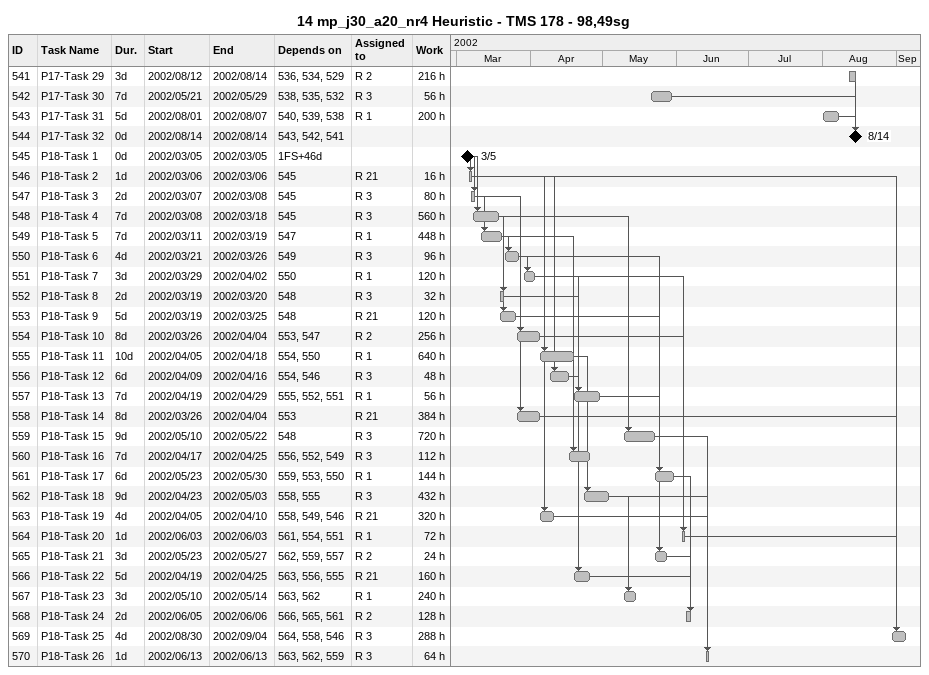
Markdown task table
14 mp_j30_a20_nr4 Heuristic - TMS 178 - 98,49sg

| ID | Task | Duration | Start | Finish | Predecessors | Resources | Work (h) |
|---|---|---|---|---|---|---|---|
| 541 | P17-Task 29 | 3d | 2002-08-12 | 2002-08-14 | 536, 534, 529 | R 2 | 216 |
| 542 | P17-Task 30 | 7d | 2002-05-21 | 2002-05-29 | 538, 535, 532 | R 3 | 56 |
| 543 | P17-Task 31 | 5d | 2002-08-01 | 2002-08-07 | 540, 539, 538 | R 1 | 200 |
| 544 | P17-Task 32 | 0d | 2002-08-14 | 2002-08-14 | 543, 542, 541 |  |  |
| 545 | P18-Task 1 | 0d | 2002-03-05 | 2002-03-05 | 1FS+46d |  |  |
| 546 | P18-Task 2 | 1d | 2002-03-06 | 2002-03-06 | 545 | R 21 | 16 |
| 547 | P18-Task 3 | 2d | 2002-03-07 | 2002-03-08 | 545 | R 3 | 80 |
| 548 | P18-Task 4 | 7d | 2002-03-08 | 2002-03-18 | 545 | R 3 | 560 |
| 549 | P18-Task 5 | 7d | 2002-03-11 | 2002-03-19 | 547 | R 1 | 448 |
| 550 | P18-Task 6 | 4d | 2002-03-21 | 2002-03-26 | 549 | R 3 | 96 |
| 551 | P18-Task 7 | 3d | 2002-03-29 | 2002-04-02 | 550 | R 1 | 120 |
| 552 | P18-Task 8 | 2d | 2002-03-19 | 2002-03-20 | 548 | R 3 | 32 |
| 553 | P18-Task 9 | 5d | 2002-03-19 | 2002-03-25 | 548 | R 21 | 120 |
| 554 | P18-Task 10 | 8d | 2002-03-26 | 2002-04-04 | 553, 547 | R 2 | 256 |
| 555 | P18-Task 11 | 10d | 2002-04-05 | 2002-04-18 | 554, 550 | R 1 | 640 |
| 556 | P18-Task 12 | 6d | 2002-04-09 | 2002-04-16 | 554, 546 | R 3 | 48 |
| 557 | P18-Task 13 | 7d | 2002-04-19 | 2002-04-29 | 555, 552, 551 | R 1 | 56 |
| 558 | P18-Task 14 | 8d | 2002-03-26 | 2002-04-04 | 553 | R 21 | 384 |
| 559 | P18-Task 15 | 9d | 2002-05-10 | 2002-05-22 | 548 | R 3 | 720 |
| 560 | P18-Task 16 | 7d | 2002-04-17 | 2002-04-25 | 556, 552, 549 | R 3 | 112 |
| 561 | P18-Task 17 | 6d | 2002-05-23 | 2002-05-30 | 559, 553, 550 | R 1 | 144 |
| 562 | P18-Task 18 | 9d | 2002-04-23 | 2002-05-03 | 558, 555 | R 3 | 432 |
| 563 | P18-Task 19 | 4d | 2002-04-05 | 2002-04-10 | 558, 549, 546 | R 21 | 320 |
| 564 | P18-Task 20 | 1d | 2002-06-03 | 2002-06-03 | 561, 554, 551 | R 1 | 72 |
| 565 | P18-Task 21 | 3d | 2002-05-23 | 2002-05-27 | 562, 559, 557 | R 2 | 24 |
| 566 | P18-Task 22 | 5d | 2002-04-19 | 2002-04-25 | 563, 556, 555 | R 21 | 160 |
| 567 | P18-Task 23 | 3d | 2002-05-10 | 2002-05-14 | 563, 562 | R 1 | 240 |
| 568 | P18-Task 24 | 2d | 2002-06-05 | 2002-06-06 | 566, 565, 561 | R 2 | 128 |
| 569 | P18-Task 25 | 4d | 2002-08-30 | 2002-09-04 | 564, 558, 546 | R 3 | 288 |
| 570 | P18-Task 26 | 1d | 2002-06-13 | 2002-06-13 | 563, 562, 559 | R 3 | 64 |
